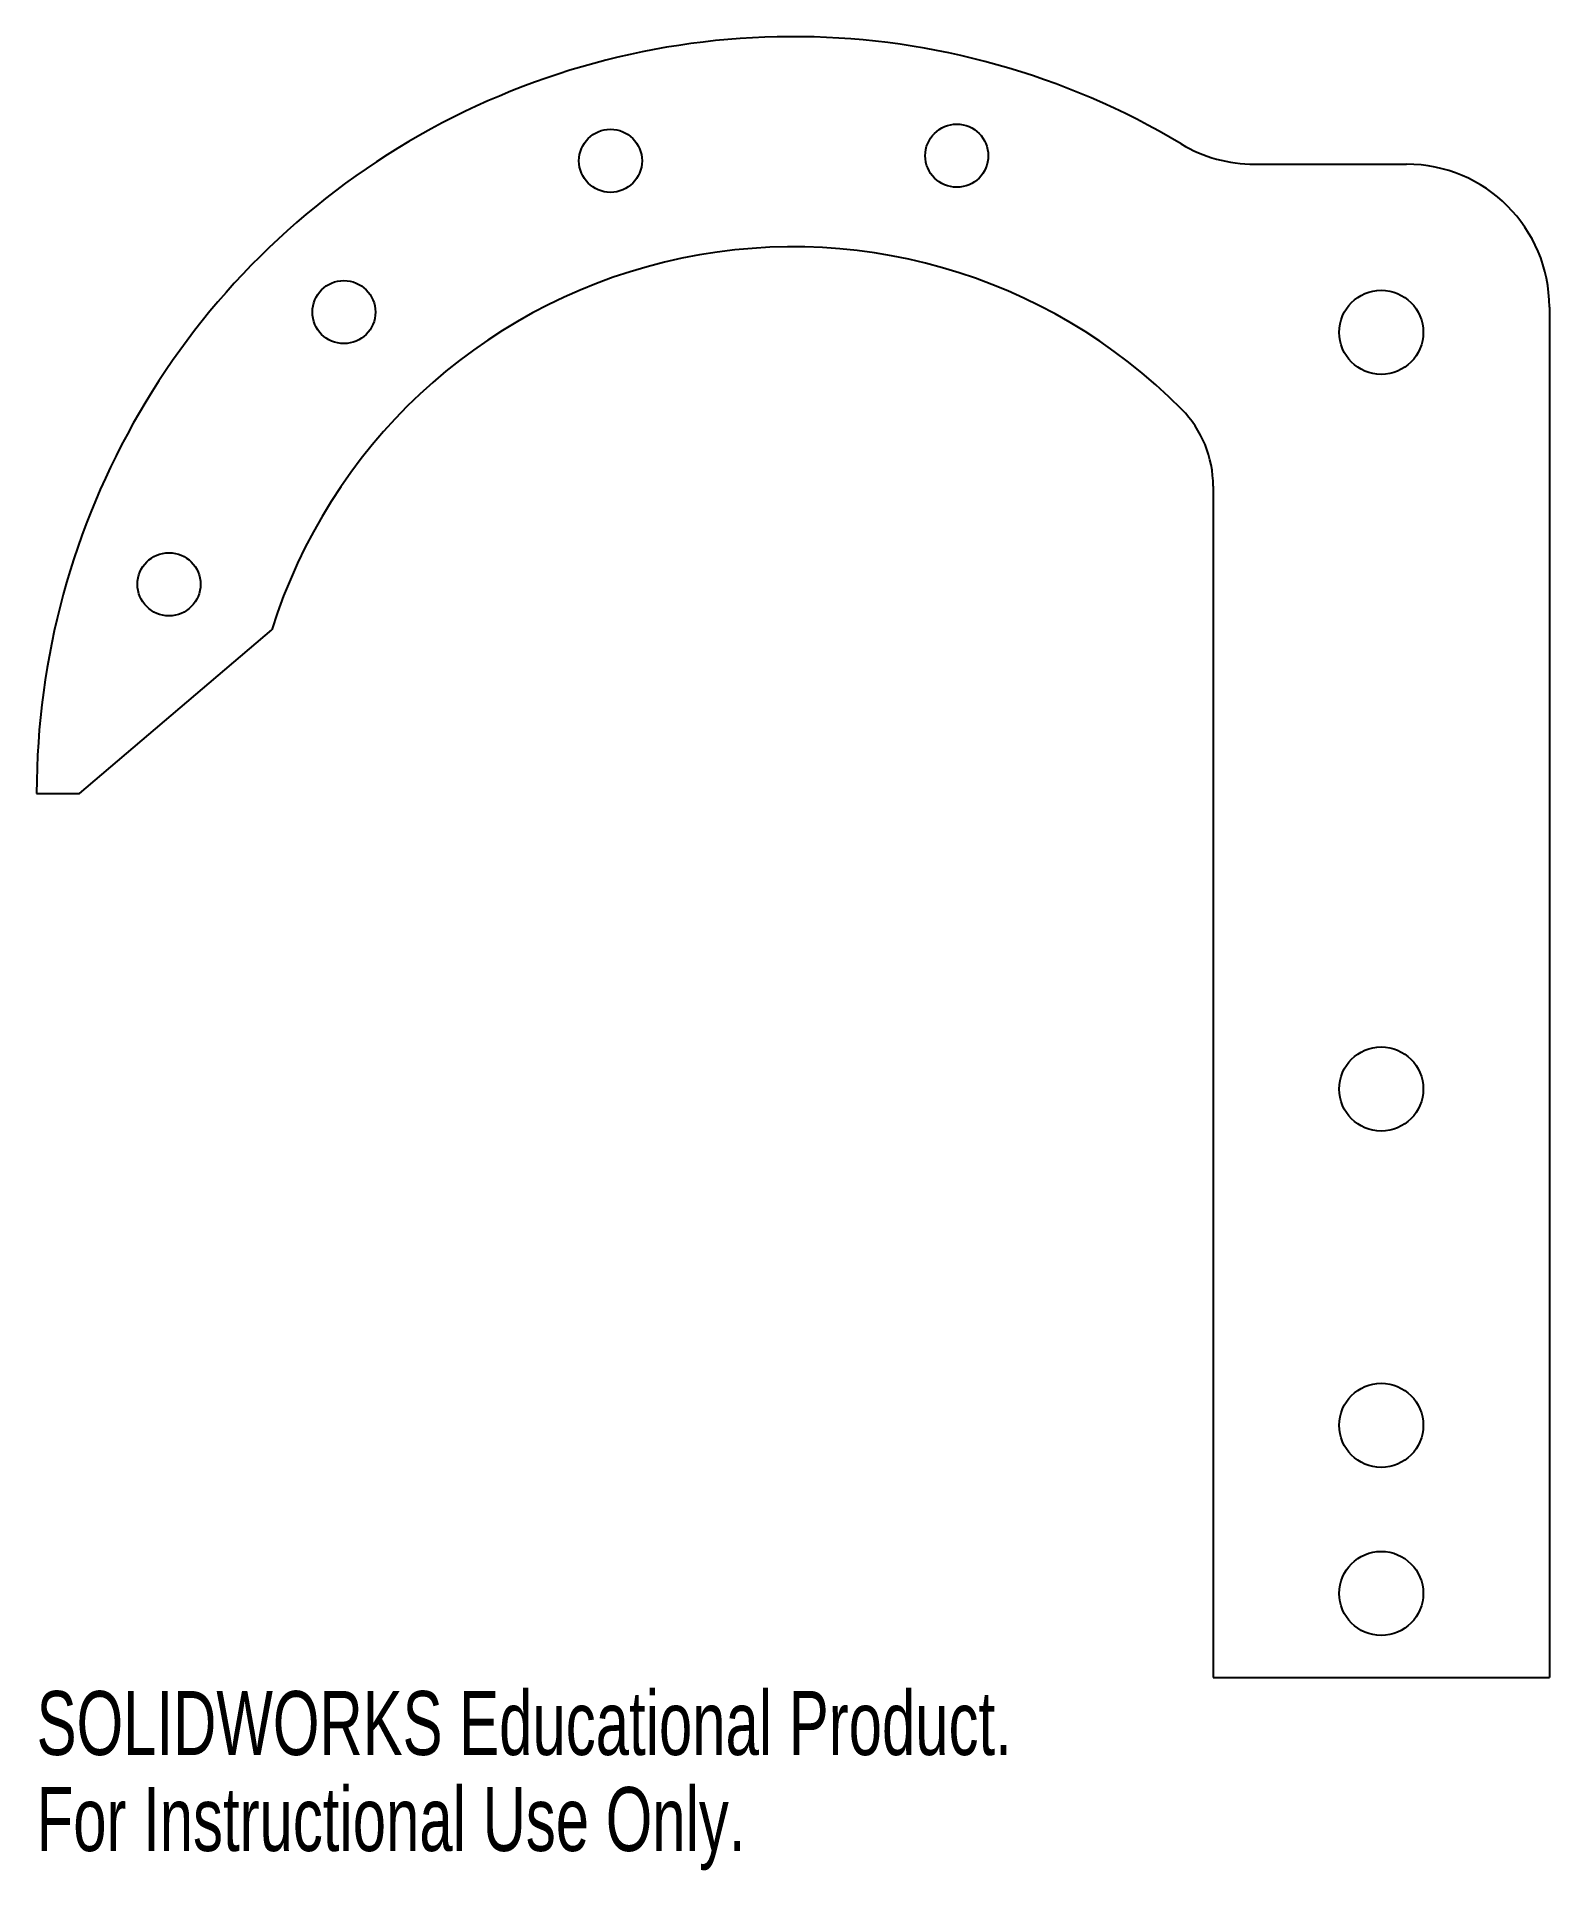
# Model space of a CAD drawing. Header units: inches. Extents: x -4 to 0.5, y -2.82 to 2.63.
import ezdxf

# ---------------------------------------------------------------- set-up
doc = ezdxf.new("R2010")
doc.units = ezdxf.units.IN
doc.header["$MEASUREMENT"] = 0
doc.styles.add('SLDTEXTSTYLE0', font='TXT', dxfattribs={"width": 0.7})

msp = doc.modelspace()

# ---------------------------------------------------------------- linework, layer by layer
at = {"color": 7, "linetype": 'Continuous', "lineweight": 25}
for p, q in [((-0.3771, 2.25), (0.075, 2.25)), ((0.5, 1.825), (0.5, -2.25)), ((-0.5, 1.2926), (-0.5, -2.25)), ((-3.8729, 0.3792), (-3.3004, 0.8658)), ((-4, 0.3792), (-3.8729, 0.3792)), ((-0.5, -2.25), (0.5, -2.25))]:
    msp.add_line(p, q, dxfattribs=at)
for centre, radius in [((-2.2929, 2.2601), 0.0938), ((-1.2628, 2.2752), 0.0938), ((-3.0859, 1.8102), 0.0938), ((0, 1.75), 0.125), ((-3.6063, 1.0008), 0.0938), ((0, -0.5), 0.125), ((0, -1.5), 0.125), ((0, -2), 0.125)]:
    msp.add_circle(centre, radius, dxfattribs=at)
for centre, radius, start, end in [((-1.75, 0.3792), 2.25, 59.1211, 180), ((-0.3771, 2.675), 0.425, 239.1211, 270), ((0.075, 1.825), 0.425, 0, 90), ((-1.75, 0.3792), 1.625, 44.6398, 162.573), ((-0.825, 1.2926), 0.325, 0, 44.6398)]:
    msp.add_arc(centre, radius, start, end, dxfattribs=at)

# ---------------------------------------------------------------- texts
at = {"color": 7, "linetype": 'Continuous', "char_height": 0.1903, "attachment_point": 1, "style": 'SLDTEXTSTYLE0'}
for s, insert in [('SOLIDWORKS Educational Product.', (-4, -2.2901)), ('For Instructional Use Only.', (-4, -2.5756))]:
    msp.add_mtext(s, dxfattribs=dict(at, insert=insert))

doc.saveas('drawing.dxf')
